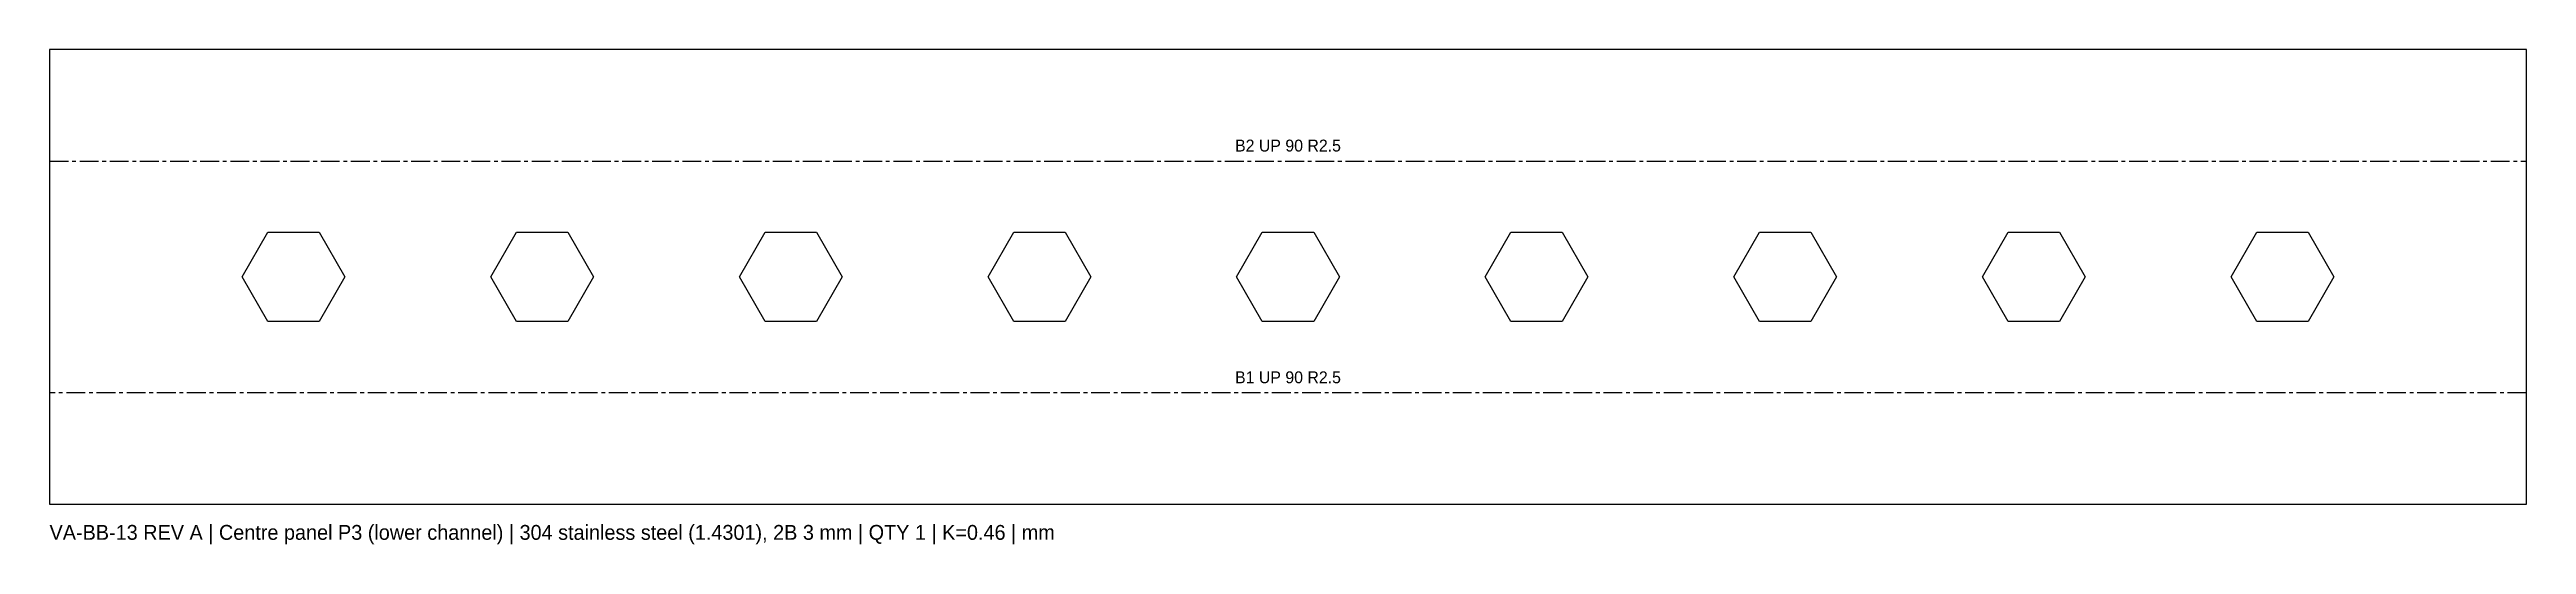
# Model space of a CAD drawing. Header units: millimetres. Extents: x 0 to 835, y -14 to 153.
import ezdxf
from ezdxf.enums import TextEntityAlignment as Align

# ---------------------------------------------------------------- set-up
doc = ezdxf.new("R2010")
doc.units = ezdxf.units.MM
doc.linetypes.add('CENTER', pattern=[10.16, 6.35, -1.27, 1.27, -1.27])
for name, color, linetype in [('BEND_UP', 1, 'CENTER'), ('CUT', 7, 'Continuous'), ('INFO', 8, 'Continuous')]:
    doc.layers.add(name, color=color, linetype=linetype)

msp = doc.modelspace()

# ---------------------------------------------------------------- linework, layer by layer
at = {"layer": 'BEND_UP'}
for p, q in [((0, 115.5), (835, 115.5)), ((835, 37.5), (0, 37.5))]:
    msp.add_line(p, q, dxfattribs=at)
at = {"layer": 'CUT'}
for points in [[(0, 0), (835, 0), (835, 153), (0, 153), (0, 0)], [(99.58, 76.5), (90.92, 61.5), (73.6, 61.5), (64.94, 76.5), (73.6, 91.5), (90.92, 91.5), (99.58, 76.5)], [(183.39, 76.5), (174.73, 61.5), (157.41, 61.5), (148.75, 76.5), (157.41, 91.5), (174.73, 91.5), (183.39, 76.5)], [(267.2, 76.5), (258.54, 61.5), (241.22, 61.5), (232.56, 76.5), (241.22, 91.5), (258.54, 91.5), (267.2, 76.5)], [(351.01, 76.5), (342.35, 61.5), (325.03, 61.5), (316.37, 76.5), (325.03, 91.5), (342.35, 91.5), (351.01, 76.5)], [(434.82, 76.5), (426.16, 61.5), (408.84, 61.5), (400.18, 76.5), (408.84, 91.5), (426.16, 91.5), (434.82, 76.5)], [(518.63, 76.5), (509.97, 61.5), (492.65, 61.5), (483.99, 76.5), (492.65, 91.5), (509.97, 91.5), (518.63, 76.5)], [(602.44, 76.5), (593.78, 61.5), (576.46, 61.5), (567.8, 76.5), (576.46, 91.5), (593.78, 91.5), (602.44, 76.5)], [(686.25, 76.5), (677.59, 61.5), (660.27, 61.5), (651.61, 76.5), (660.27, 91.5), (677.59, 91.5), (686.25, 76.5)], [(770.06, 76.5), (761.4, 61.5), (744.08, 61.5), (735.42, 76.5), (744.08, 91.5), (761.4, 91.5), (770.06, 76.5)]]:
    msp.add_lwpolyline(points, close=True, dxfattribs=at)

# ---------------------------------------------------------------- texts
at = {"layer": 'INFO'}
for s, p in [('B2 UP 90 R2.5', (417.5, 117.5)), ('B1 UP 90 R2.5', (417.5, 39.5))]:
    msp.add_text(s, height=4, dxfattribs=at).set_placement(p, align=Align.BOTTOM_CENTER)
msp.add_text('VA-BB-13 REV A | Centre panel P3 (lower channel) | 304 stainless steel (1.4301), 2B 3 mm | QTY 1 | K=0.46 | mm', height=5, dxfattribs=at).set_placement((0, -12))

doc.saveas('drawing.dxf')
